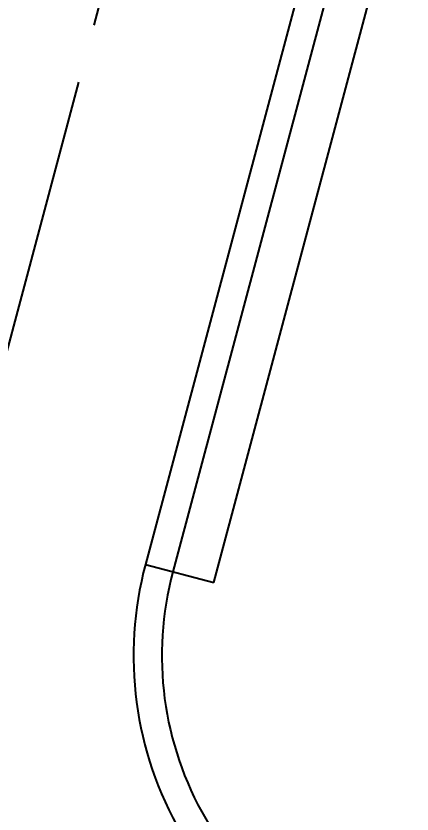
# Model space of a CAD drawing. Header units: metres. Extents: x 689715 to 690980, y 1005284 to 1006835.
# Drawn here: x 690764.12 to 690772.5, y 1005553.34 to 1005570.24 of the extents above; entities that cross this region are included whole.
import ezdxf

# ---------------------------------------------------------------- set-up
doc = ezdxf.new("R2010")
doc.units = ezdxf.units.M
doc.linetypes.add('CENTER', pattern=[2, 1.25, -0.25, 0.25, -0.25])
for name, color, linetype in [('C-CALLE-ACERA', 8, 'Continuous'), ('C-CALLE-RGIRO', 8, 'Continuous'), ('CALLES-CENTRO', 2, 'CENTER')]:
    doc.layers.add(name, color=color, linetype=linetype)
doc.styles.add('ESTANDAR', font='romans.shx')
doc.dimstyles.new('R_GIRO', dxfattribs={"dimtxt": 1.2, "dimasz": 1.2, "dimexe": 0.18, "dimexo": 0.0625, "dimgap": 0.09, "dimtad": 0, "dimdec": 1, "dimdsep": 46, "dimtxsty": 'ESTANDAR', "dimcen": 0, "dimclrt": 2, "dimadec": 0, "dimazin": 0, "dimtfac": 1, "dimtdec": 1, "dimtofl": 0, "dimtmove": 0, "dimatfit": 3, "dimfxl": 1, "dimtolj": 1, "dimtzin": 0, "dimarcsym": 0})

# ---------------------------------------------------------------- blocks, each defined once
blk = doc.blocks.new('*D148')
at = {"layer": 'C-CALLE-RGIRO', "color": 0, "lineweight": -2, "transparency": 16777216}
blk.add_line((690765.487, 1005551.819), (690766.532, 1005552.41), dxfattribs=at)
at = {"layer": 'C-CALLE-RGIRO', "color": 0, "transparency": 16777216}
blk.add_solid([(690766.433, 1005552.584), (690766.63, 1005552.236), (690767.576, 1005553.001)], dxfattribs=at)
at = {"layer": 'Defpoints', "color": 0, "transparency": 16777216}
for p in [(690774.103, 1005556.695), (690767.576, 1005553.001)]:
    blk.add_point(p, dxfattribs=at)
at = {"layer": 'C-CALLE-RGIRO', "color": 2, "transparency": 16777216, "insert": (690763.79, 1005550.859), "char_height": 1.2, "attachment_point": 5, "rotation": 29.5065, "style": 'ESTANDAR'}
blk.add_mtext('\\A1;R7.5', dxfattribs=at)

msp = doc.modelspace()

# ---------------------------------------------------------------- linework, layer by layer
at = {"layer": 'C-CALLE-ACERA', "linetype": 'Continuous', "ltscale": 5}
for p, q in [((690774.846, 1005588.581), (690766.857, 1005558.628)), ((690775.425, 1005588.426), (690767.436, 1005558.473))]:
    msp.add_line(p, q, dxfattribs=at)
at = {"layer": 'C-CALLE-ACERA'}
msp.add_line((690766.857, 1005558.628), (690768.306, 1005558.241), dxfattribs=at)
at = {"layer": 'C-CALLE-ACERA', "linetype": 'Continuous', "ltscale": 5, "flags": 128}
msp.add_lwpolyline([(690768.306, 1005558.241), (690776.295, 1005588.194)], dxfattribs=at)
at = {"layer": 'C-CALLE-ACERA', "linetype": 'Continuous', "ltscale": 5}
for radius in [7.5, 6.9]:
    msp.add_arc((690774.103, 1005556.695), radius, 165.066, 255.066, dxfattribs=at)
at = {"layer": 'CALLES-CENTRO', "linetype": 'CENTER', "ltscale": 5, "flags": 128}
msp.add_lwpolyline([(690801.519, 1005704.109), (690787.706, 1005652.319), (690773.893, 1005600.53), (690760.08, 1005548.74), (690746.267, 1005496.951)], dxfattribs=at)

# ---------------------------------------------------------------- dimensions: what is measured, and where the dimension line sits
at = {"layer": 'C-CALLE-RGIRO'}
dim = msp.add_radius_dim(center=(690774.103, 1005556.695), mpoint=(690767.576, 1005553.001), dimstyle='R_GIRO', dxfattribs=at)
dim.commit()
dim.dimension.update_dxf_attribs({"geometry": '*D148', "text_midpoint": (690763.79, 1005550.859)})

doc.saveas('drawing.dxf')
